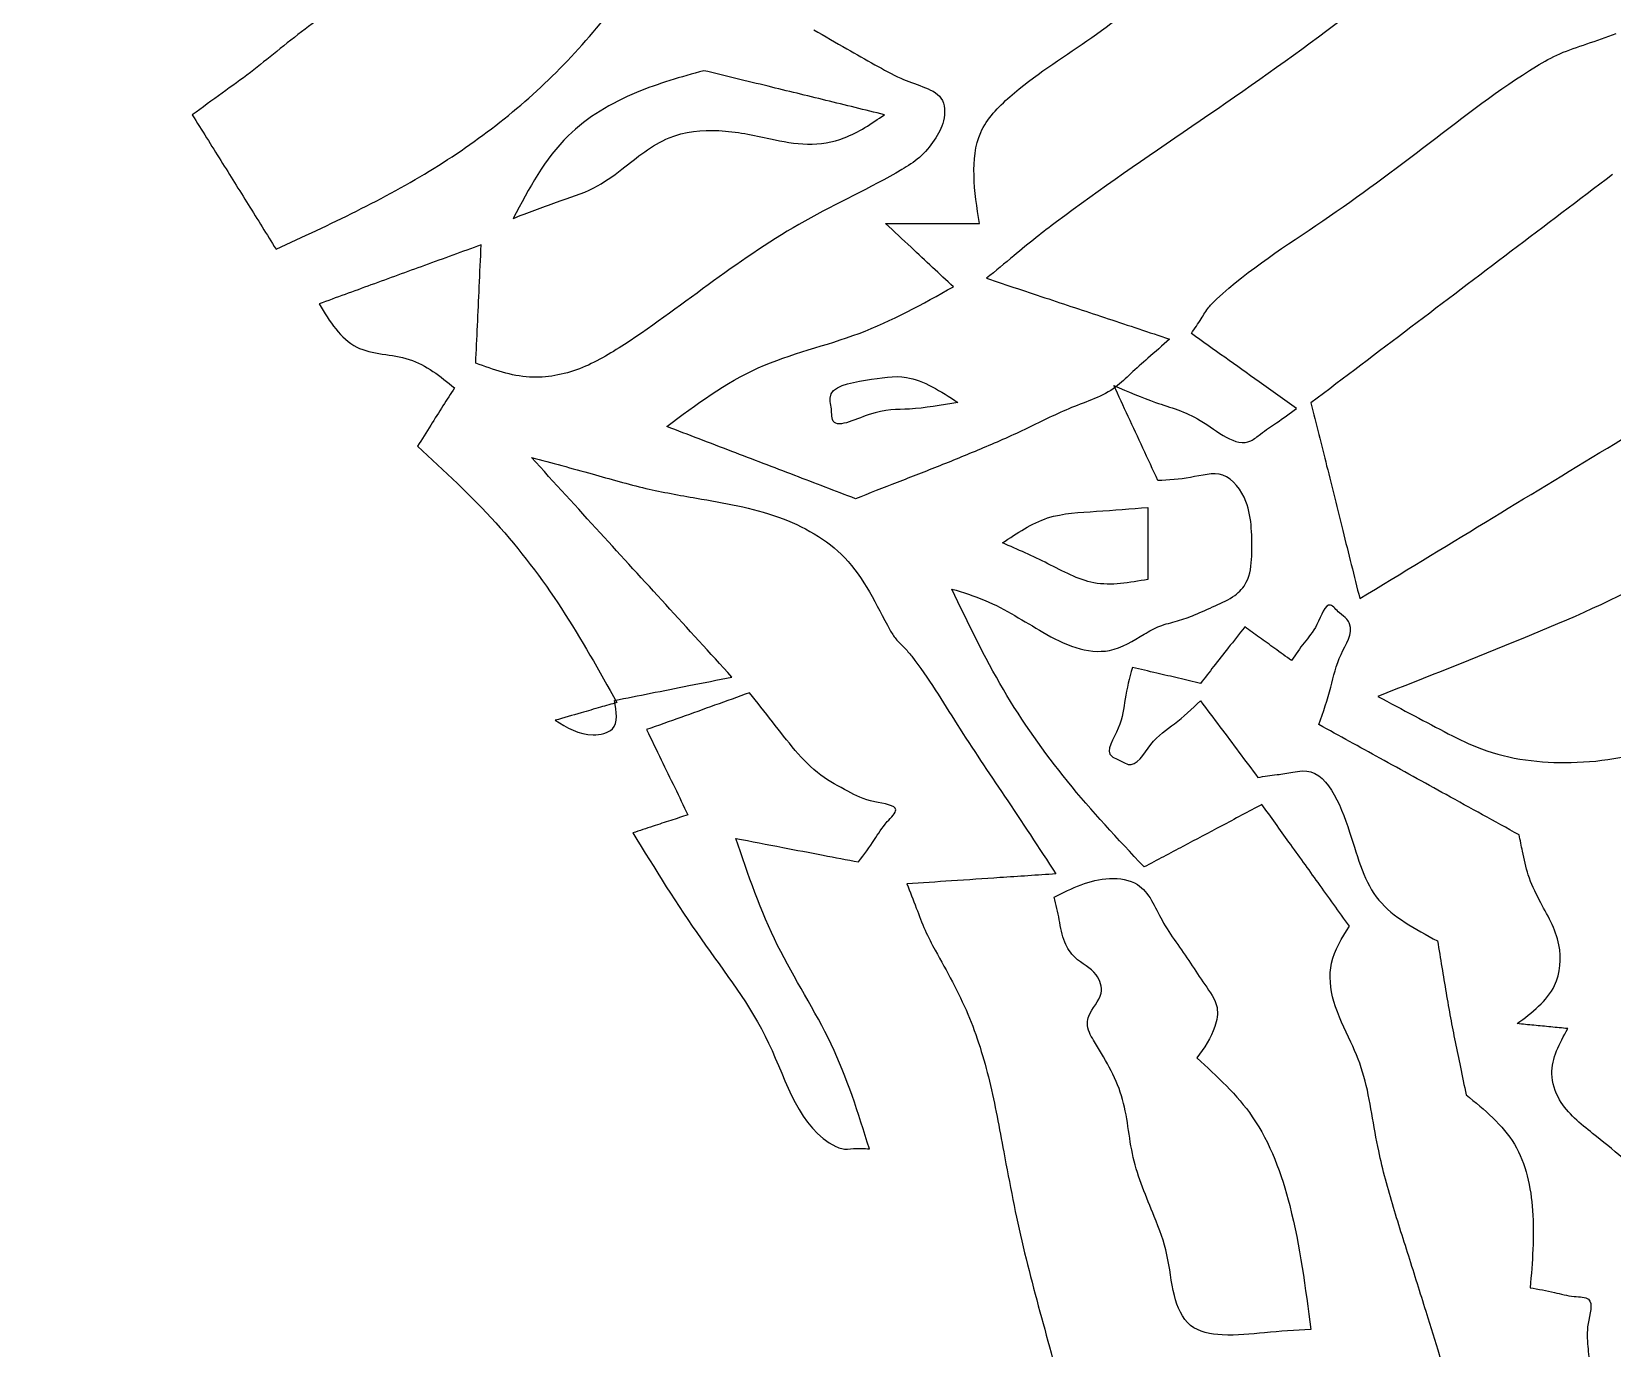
# Model space of a CAD drawing. Extents: x 5.5 to 104.1, y 3.5 to 34.4.
# Drawn here: x 57.473 to 60.043, y 22.272 to 24.413 of the extents above; entities that cross this region are included whole.
import ezdxf

# ---------------------------------------------------------------- set-up
doc = ezdxf.new("R2010")
doc.units = 0
doc.layers.add('Hallsi_Goblin_Coin_Outlines', color=7, linetype='CONTINUOUS')

msp = doc.modelspace()

# ---------------------------------------------------------------- linework, layer by layer
at = {"layer": 'Hallsi_Goblin_Coin_Outlines', "color": 7}
for points in [[(58.565766, 24.349427)], [(58.978869, 23.81003)], [(59.287761, 23.639427)], [(58.450408, 23.110119)], [(59.552415, 22.302646)]]:
    msp.add_lwpolyline(points, close=True, dxfattribs=at)
for points in [[(58.861394, 24.101072), (59.013794, 24.101072)], [(59.287761, 23.639427), (59.287761, 23.522304)]]:
    msp.add_lwpolyline(points, dxfattribs=at)
for points, knots in [([(44.184146, 29.366562), (45.160711, 30.26568), (47.082952, 32.035474), (50.732133, 33.637983), (54.266752, 34.22415), (57.497154, 34.092231), (60.28628, 33.414792), (62.840913, 32.243429), (65.11395, 30.689928), (67.033947, 28.796102), (68.58738, 26.58554), (69.757146, 24.142937), (70.470816, 21.52007), (70.71938, 18.40852), (70.293266, 14.922676), (68.863836, 11.243376), (67.222596, 9.241192), (66.388684, 8.223885)], [0, 0, 0, 0, 3.959321, 7.793401, 11.753409, 14.618073, 17.437695, 20.307622, 23.002919, 25.658105, 28.353235, 31.0689, 33.743244, 36.460242, 40.386407, 44.186977, 48.112695, 48.112695, 48.112695, 48.112695]), ([(70.453037, 18.751832), (70.045476, 21.417671), (69.24275, 26.668276), (63.207619, 32.735323), (57.95678, 33.558751), (55.28959, 33.977015)], [0, 0, 0, 0, 7.949148, 15.65655, 23.613166, 23.613166, 23.613166, 23.613166]), ([(55.262355, 33.574919), (57.846179, 33.171816), (62.940654, 32.377026), (68.825774, 26.527152), (69.636792, 21.43561), (70.047977, 18.854208)], [0, 0, 0, 0, 7.710523, 15.202686, 22.907551, 22.907551, 22.907551, 22.907551]), ([(43.975231, 13.219994), (43.961596, 13.247523), (43.936012, 13.299177), (43.898519, 13.372846), (43.820796, 13.549408), (43.706045, 13.834046), (43.542243, 14.223794), (43.349823, 14.715065), (43.151465, 15.31563), (42.970661, 16.030228), (42.852802, 16.649748), (42.781944, 17.169464), (42.740552, 17.585711), (42.691527, 18.121345), (42.660068, 18.778061), (42.686704, 19.554416), (42.749905, 20.245624), (42.835279, 20.851735), (42.933509, 21.372683), (43.066475, 21.944498), (43.240226, 22.56434), (43.464578, 23.227849), (43.760122, 23.957085), (44.141178, 24.743494), (44.626686, 25.570432), (45.012827, 26.143535), (45.269683, 26.466953), (45.350774, 26.591937), (45.352209, 26.699043), (45.352632, 26.764429), (45.360974, 26.786785), (45.398976, 26.888084), (45.458666, 27.070959), (45.571582, 27.325737), (45.69403, 27.486018), (45.775905, 27.579601), (45.802183, 27.618653), (45.883535, 27.734125), (46.033226, 27.91584), (46.262029, 28.152899), (46.499481, 28.348074), (46.730388, 28.515347), (46.944452, 28.668297), (47.110089, 28.786639), (47.228424, 28.868826), (47.299414, 28.91476), (47.395588, 28.976168), (47.517032, 29.05286), (47.663244, 29.1455), (47.780184, 29.217374), (47.863846, 29.274691), (47.916385, 29.313824), (48.004149, 29.368164), (48.128467, 29.434278), (48.285186, 29.519659), (48.432709, 29.59921), (48.57307, 29.668634), (48.704963, 29.72982), (48.87849, 29.83003), (49.092017, 29.968291), (49.367021, 30.113966), (49.582611, 30.184288), (49.719203, 30.231277), (49.772574, 30.261497), (49.870973, 30.326452), (50.021032, 30.41512), (50.233621, 30.505455), (50.44751, 30.567236), (50.657431, 30.612846), (50.859248, 30.657713), (51.245167, 30.771297), (51.813725, 30.954353), (52.585375, 31.139484), (53.314988, 31.274143), (53.999885, 31.363803), (54.637333, 31.417323), (55.201268, 31.425839), (55.689571, 31.418114), (56.102314, 31.4137), (56.537097, 31.406229), (56.992308, 31.386778), (57.471315, 31.343199), (57.784443, 31.245088), (57.959932, 31.20935), (57.98767, 31.211636), (58.020249, 31.212442), (58.057337, 31.213693), (58.098437, 31.217179), (58.18717, 31.199895), (58.319769, 31.159482), (58.507083, 31.138544), (58.731898, 31.109753), (58.991533, 31.051602), (59.279271, 30.947838), (59.505775, 30.824666), (59.68637, 30.71728), (59.834962, 30.647849), (59.992241, 30.6023), (60.150408, 30.556558), (60.299584, 30.48717), (60.430435, 30.400948), (60.552824, 30.31822), (60.679126, 30.257406), (60.832121, 30.201879), (61.008185, 30.139384), (61.199946, 30.04984), (61.367954, 29.941499), (61.522325, 29.833488), (61.672197, 29.739803), (61.796763, 29.663674), (61.891401, 29.598265), (61.959484, 29.549154), (62.079743, 29.489884), (62.249543, 29.42051), (62.453305, 29.304422), (62.645697, 29.18453), (62.822756, 29.055106), (62.985423, 28.920965), (63.151192, 28.783752), (63.328856, 28.653693), (63.514476, 28.526557), (63.663536, 28.423706), (63.773628, 28.341917), (63.845691, 28.282978), (63.917013, 28.220411), (63.984994, 28.151648), (64.051451, 28.079005), (64.125207, 28.002366), (64.210491, 27.926509), (64.302592, 27.84697), (64.398141, 27.754507), (64.496781, 27.650166), (64.611947, 27.545366), (64.71663, 27.479651), (64.794863, 27.430484), (64.840965, 27.390624), (64.904463, 27.332755), (64.986308, 27.257972), (65.085451, 27.165458), (65.162258, 27.091935), (65.21878, 27.039957), (65.253222, 27.00764), (65.312829, 26.923829), (65.39838, 26.790791), (65.53269, 26.622696), (65.63582, 26.454459), (65.702068, 26.294101), (65.72259, 26.137087), (65.68447, 26.042429), (65.664713, 25.993372)], [0, 0, 0, 0, 0.092165, 0.172937, 0.247918, 0.670748, 1.093606, 1.516196, 2.253343, 2.989222, 3.726072, 4.143935, 4.562404, 4.980844, 5.757614, 6.532822, 7.30927, 7.838904, 8.368534, 8.899097, 9.59968, 10.298891, 10.999149, 11.959211, 12.916665, 13.877101, 14.021548, 14.162795, 14.311194, 14.333673, 14.357714, 14.381913, 14.659079, 14.934266, 15.213138, 15.259905, 15.307034, 15.354137, 15.683755, 16.011852, 16.341134, 16.604175, 16.86727, 17.130394, 17.214895, 17.299457, 17.384031, 17.557224, 17.73034, 17.903335, 17.968886, 18.034527, 18.099765, 18.278288, 18.456812, 18.635227, 18.781016, 18.926567, 19.071173, 19.381568, 19.690163, 20.000765, 20.061065, 20.12262, 20.18399, 20.415017, 20.644203, 20.874922, 21.081798, 21.288698, 21.494897, 22.288233, 23.080168, 23.873413, 24.513084, 25.151736, 25.791297, 26.204072, 26.616855, 27.029687, 27.508172, 27.985226, 28.464919, 28.491588, 28.519583, 28.547823, 28.589472, 28.631026, 28.670757, 28.859049, 29.046644, 29.234264, 29.539381, 29.842642, 30.148633, 30.311082, 30.47317, 30.638771, 30.801639, 30.966723, 31.129727, 31.271406, 31.40941, 31.5488, 31.759602, 31.969808, 32.181838, 32.358349, 32.535072, 32.711959, 32.796094, 32.880309, 32.963229, 33.197309, 33.430288, 33.665384, 33.877297, 34.087574, 34.297877, 34.522732, 34.747768, 34.972874, 35.06597, 35.159111, 35.252099, 35.350457, 35.448982, 35.547513, 35.669359, 35.79119, 35.912593, 36.06796, 36.222196, 36.377847, 36.438009, 36.499022, 36.560235, 36.695881, 36.831532, 36.967106, 37.014703, 37.062099, 37.108266, 37.322333, 37.536827, 37.753078, 37.9114, 38.056538, 38.212684, 38.212684, 38.212684, 38.212684]), ([(47.467025, 24.516644), (47.474223, 24.528456), (47.487142, 24.549657), (47.504786, 24.579229), (47.575931, 24.688257), (47.718314, 24.867463), (47.945777, 25.104501), (48.166786, 25.288469), (48.363501, 25.437406), (48.528312, 25.560847), (48.682908, 25.671897), (48.82883, 25.768244), (48.965273, 25.850552), (49.081818, 25.920362), (49.178462, 25.977594), (49.256209, 26.020449), (49.358424, 26.073791), (49.484739, 26.138313), (49.63497, 26.214395), (49.793379, 26.291712), (49.95999, 26.369999), (50.134376, 26.449983), (50.292087, 26.521071), (50.434402, 26.580354), (50.560562, 26.629363), (50.705268, 26.687806), (50.865569, 26.762203), (51.043802, 26.846322), (51.264173, 26.931861), (51.527396, 27.012922), (51.828933, 27.102714), (52.129619, 27.184596), (52.429442, 27.257636), (52.728134, 27.322423), (52.959249, 27.372806), (53.122848, 27.408507), (53.219319, 27.427606), (53.331891, 27.446353), (53.460721, 27.462985), (53.605337, 27.479803), (53.78702, 27.503225), (54.004855, 27.539146), (54.259636, 27.581153), (54.528132, 27.61655), (54.810707, 27.637452), (55.106256, 27.652229), (55.372188, 27.669397), (55.608256, 27.684149), (55.815511, 27.683165), (56.044831, 27.648356), (56.298737, 27.609571), (56.580497, 27.599004), (56.809891, 27.585543), (56.987161, 27.567639), (57.112511, 27.55101), (57.308769, 27.504795), (57.572176, 27.42039), (57.908573, 27.318101), (58.19102, 27.231918), (58.424342, 27.179461), (58.605381, 27.153794), (58.834082, 27.129087), (59.10722, 27.101018), (59.42738, 27.031035), (59.646268, 26.893106), (59.800087, 26.781335), (59.913172, 26.733718), (60.074626, 26.683581), (60.280697, 26.61941), (60.523808, 26.516254), (60.719734, 26.385675), (60.888429, 26.265141), (61.045363, 26.179842), (61.227693, 26.089181), (61.431958, 25.986895), (61.652375, 25.860759), (61.851856, 25.71923), (62.036311, 25.573472), (62.218743, 25.440833), (62.463877, 25.298086), (62.746246, 25.104224), (63.025396, 24.818077), (63.23414, 24.593177), (63.386902, 24.439931), (63.477612, 24.351799), (63.572003, 24.272236), (63.66353, 24.195577), (63.785983, 24.212896), (63.849942, 24.31131), (63.912847, 24.412899), (63.969689, 24.52053), (64.037056, 24.643506), (64.120192, 24.779788), (64.21356, 24.932078), (64.330929, 25.146411), (64.47547, 25.419114), (64.688778, 25.730362), (64.907413, 25.930167), (65.067778, 26.069071), (65.18316, 26.154053), (65.280357, 26.15785), (65.332397, 26.159883)], [0, 0, 0, 0, 0.041497, 0.074484, 0.103293, 0.431998, 0.758941, 1.087436, 1.293295, 1.49924, 1.705152, 1.86424, 2.023664, 2.183135, 2.271821, 2.360597, 2.449421, 2.617702, 2.786116, 2.954607, 3.146492, 3.338361, 3.530175, 3.665429, 3.800801, 3.93622, 4.133513, 4.330858, 4.527346, 4.842033, 5.156771, 5.471276, 5.776802, 6.082433, 6.388152, 6.486443, 6.584772, 6.683151, 6.828747, 6.974406, 7.11994, 7.37825, 7.636645, 7.894623, 8.190374, 8.486354, 8.782427, 8.989743, 9.196111, 9.402449, 9.684671, 9.966106, 10.247389, 10.373995, 10.500621, 10.62636, 10.978197, 11.329986, 11.681418, 11.863662, 12.046736, 12.229652, 12.553519, 12.872258, 13.200405, 13.320188, 13.441663, 13.56589, 13.827756, 14.089057, 14.354523, 14.532037, 14.710776, 14.889375, 15.143128, 15.396006, 15.65036, 15.875926, 16.101518, 16.326013, 16.726935, 17.123835, 17.521632, 17.647688, 17.773612, 17.899179, 18.024254, 18.11053, 18.233226, 18.354114, 18.475329, 18.596532, 18.775239, 18.953945, 19.132424, 19.508112, 19.88016, 20.257807, 20.389256, 20.521531, 20.673965, 20.673965, 20.673965, 20.673965]), ([(58.962289, 25.273705), (58.946362, 25.263521), (58.915481, 25.243775), (58.869623, 25.215827), (58.798302, 25.160583), (58.706827, 25.071617), (58.587539, 24.95497), (58.48766, 24.894057), (58.435671, 24.849846), (58.425961, 24.833797), (58.392695, 24.794047), (58.331157, 24.735793), (58.251795, 24.64992), (58.162247, 24.574676), (58.063573, 24.513014), (57.963697, 24.452771), (57.88728, 24.394209), (57.82864, 24.345563), (57.781898, 24.3124), (57.750459, 24.289337), (57.734269, 24.277461)], [0, 0, 0, 0, 0.05672, 0.109977, 0.160974, 0.326886, 0.492796, 0.659163, 0.676967, 0.696005, 0.714909, 0.83239, 0.94969, 1.065618, 1.181845, 1.298407, 1.415336, 1.470191, 1.526935, 1.587176, 1.587176, 1.587176, 1.587176]), ([(60.071775, 24.74101), (60.039032, 24.724438), (59.974493, 24.691773), (59.877895, 24.641899), (59.747547, 24.546521), (59.580219, 24.411344), (59.359338, 24.257955), (59.199268, 24.149684), (59.104532, 24.077325), (59.067157, 24.046135), (59.040259, 24.024011), (59.025436, 24.011819)], [0, 0, 0, 0, 0.110141, 0.217094, 0.325451, 0.593662, 0.862604, 1.131715, 1.173247, 1.22015, 1.277733, 1.277733, 1.277733, 1.277733]), ([(59.013794, 24.101072), (59.009743, 24.126844), (59.002061, 24.175714), (59.00896, 24.253878), (59.081925, 24.328785), (59.189782, 24.395531), (59.312411, 24.490275), (59.408987, 24.560662), (59.477151, 24.613114), (59.519229, 24.64783), (59.548603, 24.671633), (59.564127, 24.684213)], [0, 0, 0, 0, 0.078673, 0.14918, 0.224279, 0.378848, 0.53323, 0.687499, 0.737715, 0.791195, 0.85114, 0.85114, 0.85114, 0.85114]), ([(57.870441, 24.059091), (57.957909, 24.099561), (58.12969, 24.179042), (58.355863, 24.358381), (58.465186, 24.512327), (58.520611, 24.590374)], [0, 0, 0, 0, 0.288635, 0.566862, 0.852971, 0.852971, 0.852971, 0.852971]), ([(58.744625, 24.415749), (58.762581, 24.405484), (58.795706, 24.386547), (58.842471, 24.359997), (58.883023, 24.33695), (58.920104, 24.324465), (58.957669, 24.30864), (58.958943, 24.26682), (58.940902, 24.235423), (58.918168, 24.207176), (58.846609, 24.16306), (58.727824, 24.10982), (58.580603, 24.008533), (58.464503, 23.919965), (58.366165, 23.860494), (58.27886, 23.843494), (58.223804, 23.863444), (58.194997, 23.873883)], [0, 0, 0, 0, 0.062003, 0.11438, 0.161888, 0.200185, 0.23507, 0.27213, 0.306955, 0.344296, 0.379077, 0.557244, 0.73475, 0.912902, 0.995777, 1.078149, 1.16855, 1.16855, 1.16855, 1.16855]), ([(59.358458, 23.922213), (59.363892, 23.930099), (59.373555, 23.944122), (59.385115, 23.964347), (59.446671, 24.023651), (59.573756, 24.102817), (59.745489, 24.230874), (59.869432, 24.32825), (59.957786, 24.378911), (60.002635, 24.392972), (60.033013, 24.404235), (60.048844, 24.410105)], [0, 0, 0, 0, 0.028759, 0.051147, 0.069369, 0.283726, 0.498062, 0.712559, 0.755761, 0.802331, 0.853014, 0.853014, 0.853014, 0.853014]), ([(58.565766, 24.349427), (58.528887, 24.339096), (58.449889, 24.316965), (58.328106, 24.245759), (58.281632, 24.157701), (58.256027, 24.109186)], [0, 0, 0, 0, 0.115094, 0.246544, 0.407814, 0.407814, 0.407814, 0.407814]), ([(58.859277, 24.277813), (58.827642, 24.285576), (58.764667, 24.30103), (58.666833, 24.324915), (58.60062, 24.340974), (58.565766, 24.349427)], [0, 0, 0, 0, 0.097721, 0.194531, 0.302121, 0.302121, 0.302121, 0.302121]), ([(57.734269, 24.277461), (57.749754, 24.252687), (57.780093, 24.204148), (57.825458, 24.131342), (57.855356, 24.08332), (57.870441, 24.059091)], [0, 0, 0, 0, 0.087644, 0.171723, 0.257348, 0.257348, 0.257348, 0.257348]), ([(58.256027, 24.109186), (58.279337, 24.11833), (58.322656, 24.135324), (58.385521, 24.154455), (58.443004, 24.195901), (58.502423, 24.246981), (58.592225, 24.256362), (58.666063, 24.240254), (58.733909, 24.226068), (58.800733, 24.237461), (58.838414, 24.263433), (58.859277, 24.277813)], [0, 0, 0, 0, 0.075252, 0.139854, 0.195019, 0.286985, 0.368665, 0.453595, 0.514473, 0.575131, 0.650379, 0.650379, 0.650379, 0.650379]), ([(60.042847, 24.180447), (59.988016, 24.138853), (59.878856, 24.056046), (59.71549, 23.932377), (59.606972, 23.850279), (59.552839, 23.809324)], [0, 0, 0, 0, 0.206464, 0.411046, 0.614687, 0.614687, 0.614687, 0.614687]), ([(58.971461, 23.998061), (58.960167, 24.008577), (58.937241, 24.029925), (58.900568, 24.064279), (58.875189, 24.088116), (58.861394, 24.101072)], [0, 0, 0, 0, 0.046297, 0.093978, 0.150751, 0.150751, 0.150751, 0.150751]), ([(58.203816, 24.066147), (58.173149, 24.05501), (58.113454, 24.033332), (58.02561, 24.001353), (57.968446, 23.980474), (57.940291, 23.970191)], [0, 0, 0, 0, 0.09788, 0.190528, 0.280451, 0.280451, 0.280451, 0.280451]), ([(58.194997, 23.873883), (58.195942, 23.894209), (58.197863, 23.93554), (58.200846, 23.999626), (58.2028, 24.04339), (58.203816, 24.066147)], [0, 0, 0, 0, 0.061044, 0.124128, 0.192466, 0.192466, 0.192466, 0.192466]), ([(59.025436, 24.011819), (59.059104, 24.00061), (59.124943, 23.978691), (59.224091, 23.945818), (59.289549, 23.924088), (59.322827, 23.913041)], [0, 0, 0, 0, 0.106455, 0.208176, 0.313367, 0.313367, 0.313367, 0.313367]), ([(58.505441, 23.770872), (58.553254, 23.806513), (58.647901, 23.877068), (58.820993, 23.914137), (58.92153, 23.970211), (58.971461, 23.998061)], [0, 0, 0, 0, 0.176827, 0.350041, 0.520946, 0.520946, 0.520946, 0.520946]), ([(57.940291, 23.970191), (57.957779, 23.941753), (57.991734, 23.886538), (58.091368, 23.890003), (58.137472, 23.852391), (58.160425, 23.833666)], [0, 0, 0, 0, 0.093085, 0.180735, 0.267627, 0.267627, 0.267627, 0.267627]), ([(59.322827, 23.913041), (59.311159, 23.902608), (59.290171, 23.883842), (59.260749, 23.858289), (59.225162, 23.822693), (59.162262, 23.803682), (59.092475, 23.767285), (59.020849, 23.736131), (58.950149, 23.70695), (58.880684, 23.680211), (58.834926, 23.662253), (58.812358, 23.653397)], [0, 0, 0, 0, 0.046931, 0.084416, 0.117187, 0.19636, 0.27543, 0.354445, 0.430236, 0.504977, 0.577709, 0.577709, 0.577709, 0.577709]), ([(59.529555, 23.800152), (59.509251, 23.814588), (59.470296, 23.842284), (59.41327, 23.882981), (59.37656, 23.909257), (59.358458, 23.922213)], [0, 0, 0, 0, 0.074739, 0.143391, 0.210174, 0.210174, 0.210174, 0.210174]), ([(58.978869, 23.81003), (58.950999, 23.828048), (58.903195, 23.858954), (58.835544, 23.846912), (58.766241, 23.836133), (58.772632, 23.805235), (58.773805, 23.79416), (58.774295, 23.76267), (58.8441, 23.800323), (58.902264, 23.79673), (58.951895, 23.805347), (58.978869, 23.81003)], [0, 0, 0, 0, 0.093077, 0.15965, 0.224159, 0.235876, 0.247583, 0.2593, 0.319463, 0.385946, 0.465101, 0.465101, 0.465101, 0.465101]), ([(59.632214, 23.491119), (59.700299, 23.532521), (59.834505, 23.614132), (60.034523, 23.735734), (60.166474, 23.815904), (60.232288, 23.855891)], [0, 0, 0, 0, 0.239057, 0.471216, 0.702246, 0.702246, 0.702246, 0.702246]), ([(58.160425, 23.833666), (58.154206, 23.823957), (58.141253, 23.803732), (58.121282, 23.772013), (58.107336, 23.750125), (58.1001, 23.738769)], [0, 0, 0, 0, 0.034589, 0.072051, 0.112448, 0.112448, 0.112448, 0.112448]), ([(59.30413, 23.68303), (59.295934, 23.700645), (59.279797, 23.735323), (59.255769, 23.786757), (59.240226, 23.820708), (59.232516, 23.837547)], [0, 0, 0, 0, 0.058285, 0.114747, 0.170306, 0.170306, 0.170306, 0.170306]), ([(59.232516, 23.837547), (59.255199, 23.827724), (59.302156, 23.80739), (59.375064, 23.788676), (59.436649, 23.729787), (59.474222, 23.761855), (59.499179, 23.778157), (59.5187, 23.792292), (59.529555, 23.800152)], [0, 0, 0, 0, 0.073179, 0.151497, 0.240093, 0.259235, 0.291189, 0.331218, 0.331218, 0.331218, 0.331218]), ([(59.552839, 23.809324), (59.561344, 23.775162), (59.578585, 23.70592), (59.604995, 23.599839), (59.622994, 23.527945), (59.632214, 23.491119)], [0, 0, 0, 0, 0.105617, 0.214068, 0.327956, 0.327956, 0.327956, 0.327956]), ([(58.812358, 23.653397), (58.779437, 23.666045), (58.712441, 23.691787), (58.610082, 23.730807), (58.540716, 23.757366), (58.505441, 23.770872)], [0, 0, 0, 0, 0.105801, 0.215316, 0.328631, 0.328631, 0.328631, 0.328631]), ([(58.1001, 23.738769), (58.14387, 23.698544), (58.230882, 23.61858), (58.338255, 23.476539), (58.395557, 23.373718), (58.424302, 23.322138)], [0, 0, 0, 0, 0.178066, 0.353976, 0.531044, 0.531044, 0.531044, 0.531044]), ([(58.611627, 23.363413), (58.575753, 23.402711), (58.50433, 23.48095), (58.3956, 23.599886), (58.322864, 23.679634), (58.285661, 23.720424)], [0, 0, 0, 0, 0.159629, 0.317812, 0.483437, 0.483437, 0.483437, 0.483437]), ([(58.285661, 23.720424), (58.318644, 23.711703), (58.380706, 23.695292), (58.469118, 23.669202), (58.571283, 23.651302), (58.685136, 23.632284), (58.808613, 23.564228), (58.848367, 23.475472), (58.877452, 23.424366), (58.891778, 23.412136), (58.927934, 23.367755), (58.977594, 23.283689), (59.05731, 23.16685), (59.110573, 23.085716), (59.138325, 23.043444)], [0, 0, 0, 0, 0.102365, 0.192614, 0.276262, 0.41312, 0.539502, 0.677901, 0.69561, 0.714735, 0.733751, 0.867169, 1.006611, 1.158294, 1.158294, 1.158294, 1.158294]), ([(58.968991, 23.506641), (58.987216, 23.501072), (59.022776, 23.490206), (59.07121, 23.463957), (59.118623, 23.435012), (59.16777, 23.408538), (59.229542, 23.40062), (59.272073, 23.427729), (59.306892, 23.447866), (59.335843, 23.454063), (59.366037, 23.465026), (59.396766, 23.479732), (59.428028, 23.4928), (59.453607, 23.52043), (59.457238, 23.561198), (59.456902, 23.605416), (59.450105, 23.653176), (59.414072, 23.703067), (59.355995, 23.685636), (59.321431, 23.683899), (59.30413, 23.68303)], [0, 0, 0, 0, 0.057025, 0.11127, 0.164547, 0.223823, 0.278552, 0.340916, 0.369148, 0.399035, 0.428859, 0.465402, 0.501358, 0.52972, 0.573192, 0.618678, 0.663098, 0.719725, 0.772569, 0.825528, 0.825528, 0.825528, 0.825528]), ([(60.321541, 23.671388), (60.255874, 23.621564), (60.124727, 23.522057), (59.894725, 23.424007), (59.74007, 23.363008), (59.661494, 23.332016)], [0, 0, 0, 0, 0.246335, 0.491964, 0.745657, 0.745657, 0.745657, 0.745657]), ([(59.0514, 23.581571), (59.074984, 23.597628), (59.12109, 23.629021), (59.205852, 23.632476), (59.260029, 23.637073), (59.287761, 23.639427)], [0, 0, 0, 0, 0.083817, 0.163865, 0.247813, 0.247813, 0.247813, 0.247813]), ([(59.661494, 23.332016), (59.681382, 23.321487), (59.719586, 23.301261), (59.775126, 23.271595), (59.855785, 23.231776), (59.98044, 23.217344), (60.126598, 23.242472), (60.217559, 23.302797), (60.246945, 23.347489), (60.254913, 23.357206), (60.288256, 23.368928), (60.348203, 23.353581), (60.412181, 23.408724), (60.479021, 23.459728), (60.562691, 23.505706), (60.654254, 23.556303), (60.716371, 23.590466), (60.74805, 23.607888)], [0, 0, 0, 0, 0.067497, 0.129659, 0.18907, 0.336329, 0.495548, 0.629734, 0.643389, 0.657063, 0.666058, 0.747407, 0.824052, 0.902066, 1.003995, 1.108166, 1.216578, 1.216578, 1.216578, 1.216578]), ([(59.287761, 23.522304), (59.257927, 23.51689), (59.200573, 23.50648), (59.12518, 23.549455), (59.075982, 23.570871), (59.0514, 23.581571)], [0, 0, 0, 0, 0.087953, 0.16908, 0.250091, 0.250091, 0.250091, 0.250091]), ([(59.281552, 23.054733), (59.238941, 23.100222), (59.154837, 23.190006), (59.048073, 23.341275), (58.99543, 23.451356), (58.968991, 23.506641)], [0, 0, 0, 0, 0.186892, 0.368875, 0.552479, 0.552479, 0.552479, 0.552479]), ([(59.565891, 23.286155), (59.572871, 23.306526), (59.585921, 23.344619), (59.596513, 23.398594), (59.623442, 23.436762), (59.610439, 23.460109), (59.598099, 23.466895), (59.579056, 23.492944), (59.563514, 23.443978), (59.541691, 23.420807), (59.528128, 23.400323), (59.521441, 23.390224)], [0, 0, 0, 0, 0.064004, 0.119684, 0.171096, 0.179791, 0.195757, 0.215159, 0.25369, 0.290025, 0.325357, 0.325357, 0.325357, 0.325357]), ([(59.445241, 23.445258), (59.436256, 23.43377), (59.419387, 23.412202), (59.395326, 23.381566), (59.380375, 23.362322), (59.373275, 23.353183)], [0, 0, 0, 0, 0.043754, 0.082144, 0.116863, 0.116863, 0.116863, 0.116863]), ([(59.521441, 23.390224), (59.512295, 23.396836), (59.494868, 23.409435), (59.469473, 23.427786), (59.453212, 23.43951), (59.445241, 23.445258)], [0, 0, 0, 0, 0.033856, 0.064514, 0.093995, 0.093995, 0.093995, 0.093995]), ([(58.420775, 23.325666), (58.440249, 23.329494), (58.480485, 23.337401), (58.544079, 23.350101), (58.588233, 23.358803), (58.611627, 23.363413)], [0, 0, 0, 0, 0.059541, 0.123017, 0.19455, 0.19455, 0.19455, 0.19455]), ([(59.262502, 23.379288), (59.25791, 23.361915), (59.249047, 23.328389), (59.24672, 23.28423), (59.215099, 23.239073), (59.238075, 23.230214), (59.246501, 23.226079), (59.267726, 23.213236), (59.291888, 23.261523), (59.332485, 23.286679), (59.359272, 23.311587), (59.373275, 23.324608)], [0, 0, 0, 0, 0.052565, 0.101441, 0.148471, 0.158364, 0.168186, 0.177975, 0.226995, 0.278294, 0.334483, 0.334483, 0.334483, 0.334483]), ([(59.373275, 23.353183), (59.361404, 23.355994), (59.337692, 23.361608), (59.30075, 23.370235), (59.275706, 23.376163), (59.262502, 23.379288)], [0, 0, 0, 0, 0.036598, 0.073102, 0.113807, 0.113807, 0.113807, 0.113807]), ([(58.640202, 23.338013), (58.621279, 23.331209), (58.584117, 23.317848), (58.528284, 23.297792), (58.491326, 23.284675), (58.472633, 23.278041)], [0, 0, 0, 0, 0.060328, 0.118473, 0.177978, 0.177978, 0.177978, 0.177978]), ([(58.817297, 23.062847), (58.826386, 23.075116), (58.842766, 23.097228), (58.858354, 23.124149), (58.890291, 23.154332), (58.833626, 23.159709), (58.800291, 23.177678), (58.752126, 23.203341), (58.713418, 23.244049), (58.677243, 23.291005), (58.652585, 23.322299), (58.640202, 23.338013)], [0, 0, 0, 0, 0.044678, 0.080525, 0.104451, 0.141085, 0.188186, 0.23894, 0.297052, 0.356566, 0.416597, 0.416597, 0.416597, 0.416597]), ([(58.324114, 23.293211), (58.343152, 23.281446), (58.37161, 23.26386), (58.428712, 23.276268), (58.423712, 23.307386), (58.420775, 23.325666)], [0, 0, 0, 0, 0.066123, 0.098838, 0.145418, 0.145418, 0.145418, 0.145418]), ([(58.424302, 23.322138), (58.41554, 23.319583), (58.396245, 23.313957), (58.362854, 23.304297), (58.338209, 23.297245), (58.324114, 23.293211)], [0, 0, 0, 0, 0.027381, 0.060296, 0.104282, 0.104282, 0.104282, 0.104282]), ([(59.373275, 23.324608), (59.383837, 23.310588), (59.404672, 23.282931), (59.435717, 23.241539), (59.456169, 23.214144), (59.466408, 23.20043)], [0, 0, 0, 0, 0.052661, 0.103879, 0.155222, 0.155222, 0.155222, 0.155222]), ([(59.891152, 23.106944), (59.851602, 23.128763), (59.77625, 23.170333), (59.667795, 23.230007), (59.598937, 23.267947), (59.565891, 23.286155)], [0, 0, 0, 0, 0.135509, 0.258173, 0.371364, 0.371364, 0.371364, 0.371364]), ([(58.472633, 23.278041), (58.480596, 23.261695), (58.495873, 23.230336), (58.518416, 23.184162), (58.532843, 23.154261), (58.540014, 23.139399)], [0, 0, 0, 0, 0.054549, 0.104646, 0.154148, 0.154148, 0.154148, 0.154148]), ([(59.466408, 23.20043), (59.476857, 23.201971), (59.495901, 23.204779), (59.519831, 23.207694), (59.576111, 23.219977), (59.620683, 23.105545), (59.648517, 22.993451), (59.722335, 22.953844), (59.758508, 22.934436)], [0, 0, 0, 0, 0.03161, 0.057611, 0.07309, 0.198757, 0.319454, 0.435429, 0.435429, 0.435429, 0.435429]), ([(59.473111, 23.156333), (59.451099, 23.144618), (59.408346, 23.121863), (59.344468, 23.088044), (59.302628, 23.065891), (59.281552, 23.054733)], [0, 0, 0, 0, 0.074805, 0.145294, 0.216834, 0.216834, 0.216834, 0.216834]), ([(59.61528, 22.958424), (59.598348, 22.982039), (59.565655, 23.027635), (59.518228, 23.093578), (59.487774, 23.135937), (59.473111, 23.156333)], [0, 0, 0, 0, 0.087171, 0.168319, 0.24368, 0.24368, 0.24368, 0.24368]), ([(58.540014, 23.139399), (58.5307, 23.136405), (58.511774, 23.13032), (58.481899, 23.120579), (58.461362, 23.113758), (58.450408, 23.110119)], [0, 0, 0, 0, 0.02935, 0.05964, 0.094269, 0.094269, 0.094269, 0.094269]), ([(58.450408, 23.110119), (58.486472, 23.051571), (58.558036, 22.935388), (58.681821, 22.780775), (58.721179, 22.625953), (58.792725, 22.594937), (58.811468, 22.597651), (58.826316, 22.596907), (58.834936, 22.596474)], [0, 0, 0, 0, 0.205137, 0.407072, 0.607366, 0.617558, 0.636347, 0.66235, 0.66235, 0.66235, 0.66235]), ([(59.887977, 22.800027), (59.912307, 22.818133), (59.955243, 22.850087), (59.962968, 22.935396), (59.928291, 22.990186), (59.905164, 23.039801), (59.897521, 23.076284), (59.892991, 23.098092), (59.891152, 23.106944)], [0, 0, 0, 0, 0.086925, 0.153404, 0.23305, 0.277443, 0.317172, 0.344317, 0.344317, 0.344317, 0.344317]), ([(58.834936, 22.596474), (58.816842, 22.654394), (58.780505, 22.770707), (58.678018, 22.925248), (58.637908, 23.042173), (58.617625, 23.101299)], [0, 0, 0, 0, 0.181195, 0.363873, 0.550751, 0.550751, 0.550751, 0.550751]), ([(58.617625, 23.101299), (58.643113, 23.096388), (58.690536, 23.087249), (58.757077, 23.074345), (58.798158, 23.066501), (58.817297, 23.062847)], [0, 0, 0, 0, 0.077871, 0.144888, 0.203341, 0.203341, 0.203341, 0.203341]), ([(59.138325, 23.043444), (59.107921, 23.04141), (59.051346, 23.037626), (58.970556, 23.032282), (58.920177, 23.028861), (58.895966, 23.027216)], [0, 0, 0, 0, 0.091416, 0.170102, 0.242901, 0.242901, 0.242901, 0.242901]), ([(58.895966, 23.027216), (58.90113, 23.014184), (58.911063, 22.989117), (58.924323, 22.952158), (58.9548, 22.895864), (58.998571, 22.817828), (59.032614, 22.706042), (59.055399, 22.578224), (59.083098, 22.436407), (59.125478, 22.284092), (59.152389, 22.182131), (59.165841, 22.131161)], [0, 0, 0, 0, 0.042068, 0.080918, 0.117551, 0.233852, 0.348564, 0.46579, 0.623499, 0.781724, 0.939882, 0.939882, 0.939882, 0.939882]), ([(59.135432, 23.005732), (59.164163, 23.020224), (59.206913, 23.041787), (59.283845, 23.030294), (59.304635, 22.974493), (59.333045, 22.932827), (59.357472, 22.898391), (59.379433, 22.863571), (59.404452, 22.83111), (59.396401, 22.784907), (59.378956, 22.76036), (59.36756, 22.744324)], [0, 0, 0, 0, 0.095015, 0.141376, 0.211942, 0.253733, 0.295608, 0.337391, 0.379535, 0.410719, 0.469482, 0.469482, 0.469482, 0.469482]), ([(59.552415, 22.302646), (59.527318, 22.301235), (59.479143, 22.298527), (59.414971, 22.290502), (59.350582, 22.302023), (59.326285, 22.362505), (59.322151, 22.424027), (59.294083, 22.498202), (59.257923, 22.580686), (59.253276, 22.685071), (59.21424, 22.748261), (59.191797, 22.78574), (59.188499, 22.799469), (59.192947, 22.822691), (59.218497, 22.843583), (59.204646, 22.887391), (59.170503, 22.901493), (59.149237, 22.934023), (59.144218, 22.96909), (59.138364, 22.993502), (59.135432, 23.005732)], [0, 0, 0, 0, 0.075066, 0.144095, 0.197947, 0.252952, 0.320658, 0.386077, 0.488014, 0.589892, 0.691378, 0.705454, 0.720942, 0.732366, 0.775011, 0.805727, 0.850312, 0.880079, 0.917714, 0.955493, 0.955493, 0.955493, 0.955493]), ([(60.366697, 21.354344), (60.348874, 21.371284), (60.314903, 21.403572), (60.266011, 21.450694), (60.226141, 21.487796), (60.199409, 21.521759), (60.182972, 21.550201), (60.097868, 21.634933), (59.948032, 21.776787), (59.827695, 22.045921), (59.762672, 22.258757), (59.715389, 22.411146), (59.686341, 22.501101), (59.66398, 22.581998), (59.651601, 22.653677), (59.641181, 22.714094), (59.61712, 22.774194), (59.586966, 22.831131), (59.579502, 22.901712), (59.603087, 22.939096), (59.61528, 22.958424)], [0, 0, 0, 0, 0.073758, 0.140581, 0.20384, 0.236737, 0.269939, 0.301774, 0.595504, 0.881711, 1.171164, 1.265399, 1.360153, 1.454866, 1.516718, 1.578444, 1.638198, 1.709778, 1.772138, 1.838892, 1.838892, 1.838892, 1.838892]), ([(59.758508, 22.934436), (59.760894, 22.920217), (59.765605, 22.892148), (59.772467, 22.850371), (59.779408, 22.809811), (59.787233, 22.769553), (59.795977, 22.727981), (59.801944, 22.699343), (59.805075, 22.684316)], [0, 0, 0, 0, 0.043252, 0.085383, 0.127013, 0.166696, 0.208408, 0.254456, 0.254456, 0.254456, 0.254456]), ([(59.970175, 22.791913), (59.961034, 22.792831), (59.94278, 22.794665), (59.915372, 22.797276), (59.897118, 22.799109), (59.887977, 22.800027)], [0, 0, 0, 0, 0.027561, 0.055036, 0.082597, 0.082597, 0.082597, 0.082597]), ([(60.625636, 21.573066), (60.618922, 21.576921), (60.605572, 21.584585), (60.585054, 21.593833), (60.558217, 21.623282), (60.537851, 21.676432), (60.503795, 21.74187), (60.474578, 21.810169), (60.443307, 21.876919), (60.412725, 21.945544), (60.400119, 21.997862), (60.391707, 22.040641), (60.371895, 22.044526), (60.338178, 22.06031), (60.307708, 22.11656), (60.253023, 22.174966), (60.214475, 22.23486), (60.199383, 22.290483), (60.190201, 22.339701), (60.155499, 22.369918), (60.125639, 22.396557), (60.10796, 22.42548), (60.104411, 22.471999), (60.116451, 22.533211), (60.059612, 22.581906), (60.008146, 22.623955), (59.957961, 22.662971), (59.936478, 22.730174), (59.957034, 22.767836), (59.970175, 22.791913)], [0, 0, 0, 0, 0.02327, 0.046265, 0.066629, 0.140629, 0.214589, 0.288534, 0.362881, 0.437014, 0.509308, 0.535157, 0.550873, 0.564987, 0.647163, 0.729085, 0.809139, 0.855704, 0.902602, 0.954413, 0.987685, 1.023845, 1.051793, 1.127043, 1.193012, 1.256421, 1.332848, 1.376891, 1.454947, 1.454947, 1.454947, 1.454947]), ([(59.36756, 22.744324), (59.400151, 22.714347), (59.471712, 22.648529), (59.528861, 22.489172), (59.543906, 22.370035), (59.552415, 22.302646)], [0, 0, 0, 0, 0.131219, 0.288117, 0.492436, 0.492436, 0.492436, 0.492436]), ([(59.805075, 22.684316), (59.83491, 22.659934), (59.894395, 22.611321), (59.919353, 22.490666), (59.912677, 22.412218), (59.909144, 22.370697)], [0, 0, 0, 0, 0.11239, 0.224081, 0.349668, 0.349668, 0.349668, 0.349668]), ([(59.830827, 20.201819), (59.832174, 20.222798), (59.834644, 20.261272), (59.795626, 20.302047), (59.744975, 20.345328), (59.688237, 20.409801), (59.615397, 20.482454), (59.497184, 20.609792), (59.335457, 20.79274), (59.125446, 21.027181), (58.911009, 21.26367), (58.671436, 21.481739), (58.402016, 21.670498), (58.177192, 21.792716), (58.017198, 21.883906), (57.924576, 21.945995), (57.855808, 21.992553), (57.809761, 22.019474), (57.789029, 22.030593), (57.751, 22.029539), (57.700102, 22.012111), (57.643028, 22.05248), (57.596945, 22.089515), (57.546676, 22.119608), (57.49894, 22.14699), (57.406856, 22.184183), (57.268429, 22.222822), (57.096198, 22.292516), (56.959153, 22.302104), (56.903592, 22.34876), (56.897175, 22.364975), (56.890263, 22.376568), (56.886191, 22.383397)], [0, 0, 0, 0, 0.060052, 0.110135, 0.159503, 0.262606, 0.365698, 0.468666, 0.783558, 1.098353, 1.412966, 1.740873, 2.067945, 2.396956, 2.508322, 2.620059, 2.731691, 2.756434, 2.781137, 2.800179, 2.868877, 2.93047, 2.994665, 3.049879, 3.105101, 3.15977, 3.347176, 3.534519, 3.72171, 3.732083, 3.748787, 3.772724, 3.772724, 3.772724, 3.772724]), ([(59.909144, 22.370697), (59.92258, 22.368284), (59.946947, 22.363907), (59.975983, 22.355569), (60.01573, 22.356154), (60.000171, 22.310313), (60.002488, 22.276652), (60.012333, 22.185753), (60.068055, 22.053543), (60.153877, 21.876757), (60.249271, 21.731157), (60.320029, 21.596544), (60.361046, 21.476324), (60.364885, 21.393456), (60.366697, 21.354344)], [0, 0, 0, 0, 0.040343, 0.073168, 0.096722, 0.136513, 0.17348, 0.208091, 0.405174, 0.601021, 0.797606, 0.926225, 1.057104, 1.174093, 1.174093, 1.174093, 1.174093])]:
    msp.add_open_spline(points, degree=3, knots=knots, dxfattribs=at)

doc.saveas('drawing.dxf')
